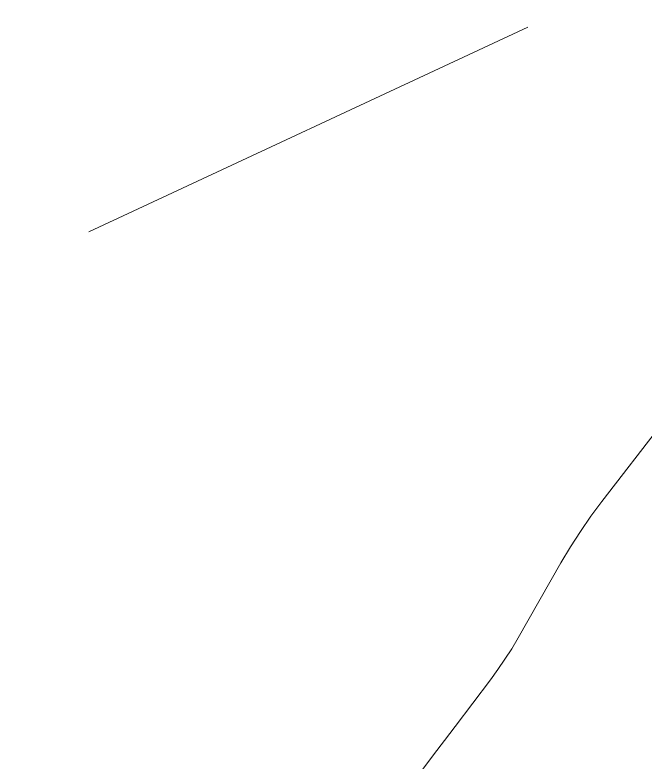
# Model space of a CAD drawing. Extents: x 2498567 to 2501210, y 7092229 to 7094464.
# Drawn here: x 2499480.34 to 2499491.72, y 7092836.58 to 7092850.07 of the extents above; entities that cross this region are included whole.
import ezdxf

# ---------------------------------------------------------------- set-up
doc = ezdxf.new("R2010")
doc.units = 0
doc.header["$MEASUREMENT"] = 0
doc.linetypes.add('HIDDEN', pattern=[0.375, 0.25, -0.125])
doc.layers.add('GRID', color=254, linetype='HIDDEN')
doc.layers.add('Level 31', color=254, linetype='Continuous', lineweight=0)

msp = doc.modelspace()

# ---------------------------------------------------------------- linework, layer by layer
at = {"layer": 'GRID', "color": 252, "linetype": 'HIDDEN', "lineweight": 0, "ltscale": 35}
msp.add_line((2499017.754, 7092629.832), (2500997.382, 7093552.89), dxfattribs=at)
at = {"layer": 'Level 31', "color": 35, "linetype": 'Continuous', "lineweight": 13}
for p, q in [((2499490.942, 7092841.283), (2499493.569, 7092844.682)), ((2499490.743, 7092841.015), (2499490.942, 7092841.283)), ((2499490.553, 7092840.741), (2499490.743, 7092841.015)), ((2499490.372, 7092840.46), (2499490.553, 7092840.741)), ((2499490.201, 7092840.173), (2499490.372, 7092840.46)), ((2499489.427, 7092838.817), (2499490.201, 7092840.173)), ((2499489.312, 7092838.623), (2499489.427, 7092838.817)), ((2499489.191, 7092838.432), (2499489.312, 7092838.623)), ((2499489.063, 7092838.246), (2499489.191, 7092838.432)), ((2499488.93, 7092838.063), (2499489.063, 7092838.246)), ((2499488.293, 7092837.221), (2499488.93, 7092838.063)), ((2499488.098, 7092836.963), (2499488.293, 7092837.221)), ((2499487.903, 7092836.705), (2499488.098, 7092836.963)), ((2499487.708, 7092836.448), (2499487.903, 7092836.705))]:
    msp.add_line(p, q, dxfattribs=at)

doc.saveas('drawing.dxf')
